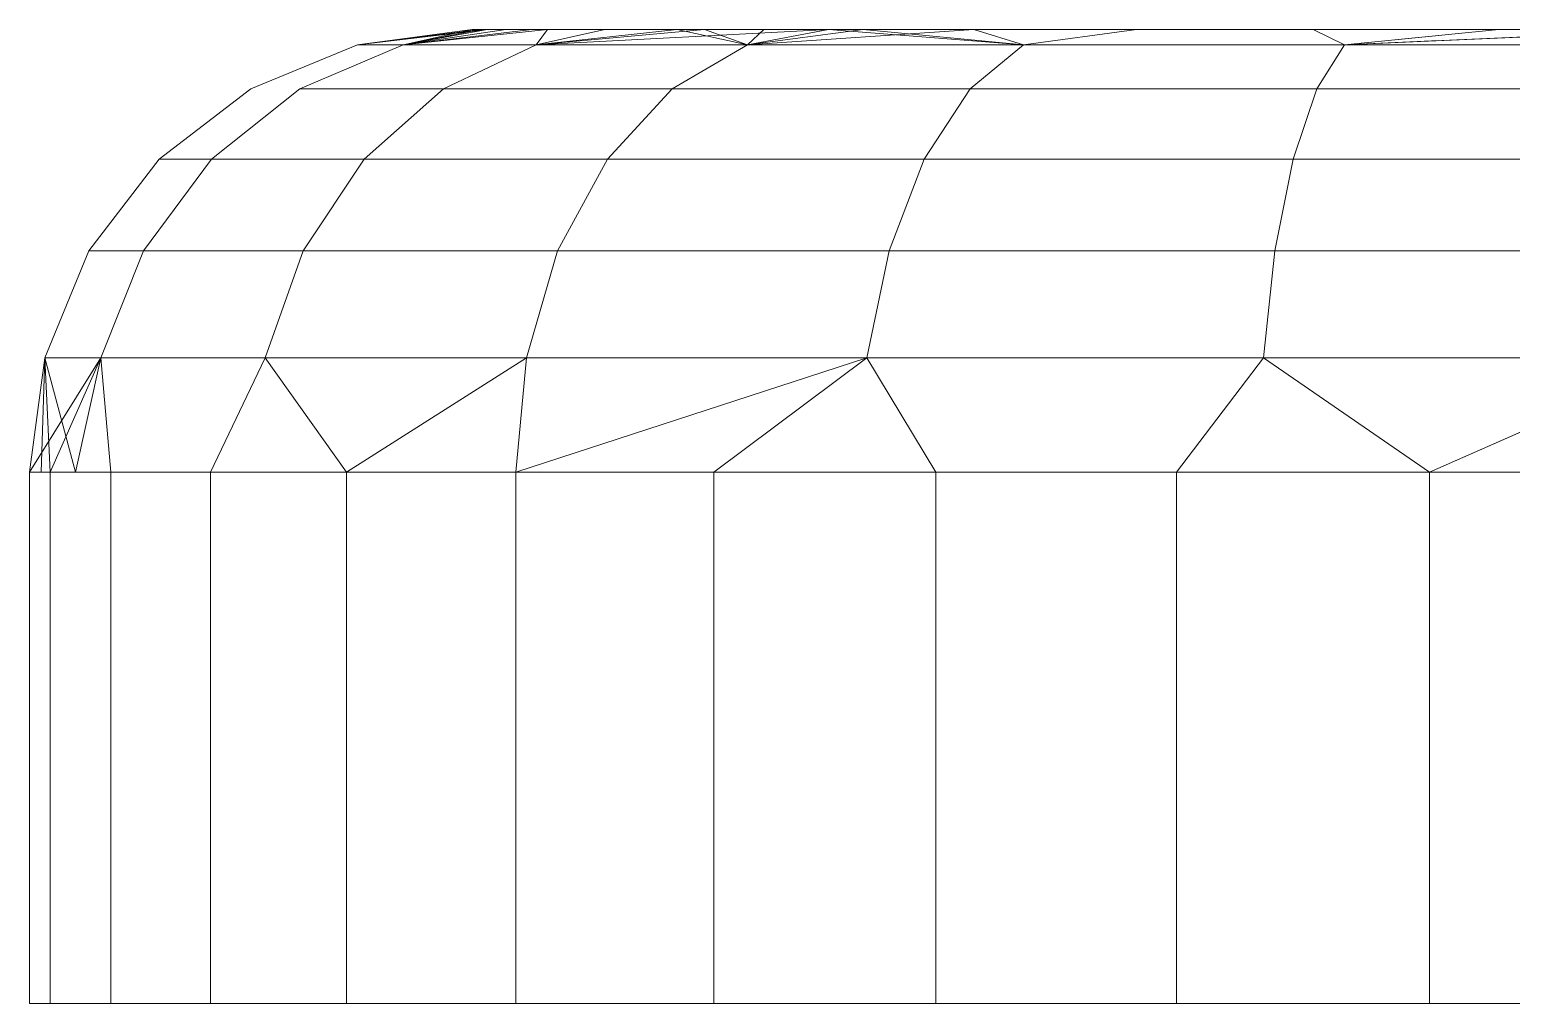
# Model space of a CAD drawing. Header units: centimetres. Extents: x -13467 to 3766, y -437 to 1921.
# Drawn here: x -8553.564 to -8550.216, y 94.029 to 96.229 of the extents above; entities that cross this region are included whole.
import ezdxf

# ---------------------------------------------------------------- set-up
doc = ezdxf.new("R2010")
doc.units = ezdxf.units.CM
doc.layers.add('M-EQPM', color=7, linetype='Continuous', lineweight=9)

# ---------------------------------------------------------------- blocks, each defined once
blk = doc.blocks.new('EQ-02-004 - EQ-02-004_dwg_Agrupar_893-V76-Sección 1-1')
at = {"layer": 'M-EQPM', "color": 136, "true_color": 0x007f7f}
for p, q in [((-8552.8232, 96.1953), (-8552.5644, 96.2294)), ((-8552.8232, 96.1953), (-8552.5305, 96.2294)), ((-8552.7207, 96.1953), (-8552.4298, 96.2294)), ((-8552.7207, 96.1953), (-8552.5644, 96.2294)), ((-8552.7207, 96.1953), (-8552.5305, 96.2294)), ((-8552.7207, 96.1953), (-8552.5305, 96.2294)), ((-8552.7207, 96.1953), (-8552.4298, 96.2294)), ((-8552.5305, 96.2294), (-8552.5644, 96.2294)), ((-8552.5644, 96.2294), (-8552.5305, 96.2294)), ((-8552.4298, 96.2294), (-8552.5305, 96.2294)), ((-8552.5305, 96.2294), (-8552.4298, 96.2294)), ((-8552.2647, 96.2294), (-8552.4298, 96.2294)), ((-8552.4298, 96.2294), (-8552.2647, 96.2294)), ((-8552.4201, 96.1953), (-8552.0392, 96.2294)), ((-8552.4201, 96.1953), (-8552.2647, 96.2294)), ((-8552.4201, 96.1953), (-8552.2647, 96.2294)), ((-8552.4201, 96.1953), (-8552.0392, 96.2294)), ((-8552.4201, 96.1953), (-8551.759, 96.2294)), ((-8552.0392, 96.2294), (-8552.2647, 96.2294)), ((-8552.2647, 96.2294), (-8552.0392, 96.2294)), ((-8551.759, 96.2294), (-8552.0392, 96.2294)), ((-8552.0392, 96.2294), (-8551.759, 96.2294)), ((-8551.942, 96.1953), (-8552.0392, 96.2294)), ((-8551.942, 96.1953), (-8551.759, 96.2294)), ((-8551.942, 96.1953), (-8551.759, 96.2294)), ((-8551.942, 96.1953), (-8551.4308, 96.2294)), ((-8551.4308, 96.2294), (-8551.759, 96.2294)), ((-8551.759, 96.2294), (-8551.4308, 96.2294)), ((-8551.3188, 96.1953), (-8551.759, 96.2294)), ((-8551.0629, 96.2294), (-8551.4308, 96.2294)), ((-8551.4308, 96.2294), (-8551.0629, 96.2294)), ((-8551.3188, 96.1953), (-8551.4308, 96.2294)), ((-8551.3188, 96.1953), (-8551.4308, 96.2294)), ((-8551.3188, 96.1953), (-8551.0629, 96.2294)), ((-8551.3188, 96.1953), (-8551.0629, 96.2294)), ((-8550.6642, 96.2294), (-8551.0629, 96.2294)), ((-8551.0629, 96.2294), (-8550.6642, 96.2294)), ((-8550.3802, 96.2294), (-8550.6642, 96.2294)), ((-8550.6642, 96.2294), (-8550.3802, 96.2294)), ((-8550.5931, 96.1953), (-8550.6642, 96.2294)), ((-8550.5931, 96.1953), (-8550.6642, 96.2294)), ((-8550.5931, 96.1953), (-8550.3802, 96.2161)), ((-8550.5931, 96.1953), (-8550.3802, 96.2161)), ((-8550.5931, 96.1953), (-8550.3802, 96.2161)), ((-8550.5931, 96.1953), (-8550.3802, 96.2161)), ((-8550.3802, 96.2161), (-8550.5931, 96.1953)), ((-8550.3802, 96.2161), (-8550.5931, 96.1953)), ((-8550.5931, 96.1953), (-8550.3802, 96.2046)), ((-8550.3802, 96.2046), (-8550.5931, 96.1953)), ((-8550.5931, 96.1953), (-8550.3802, 96.2046)), ((-8550.4416, 96.2294), (-8550.4494, 96.2294)), ((-8550.4494, 96.2294), (-8550.4416, 96.2294)), ((-8550.4183, 96.2294), (-8550.4416, 96.2294)), ((-8550.4183, 96.2294), (-8550.4416, 96.2294)), ((-8550.3802, 96.2294), (-8550.4183, 96.2294)), ((-8550.3802, 96.2294), (-8550.4183, 96.2294)), ((-8550.3802, 96.2294), (-8550.4183, 96.2294)), ((-8553.0644, 96.0954), (-8552.8232, 96.1953)), ((-8552.9537, 96.0954), (-8552.7207, 96.1953)), ((-8552.9537, 96.0954), (-8552.7207, 96.1953)), ((-8552.7207, 96.1953), (-8552.8232, 96.1953)), ((-8552.8232, 96.1953), (-8552.7207, 96.1953)), ((-8552.4201, 96.1953), (-8552.7207, 96.1953)), ((-8552.7207, 96.1953), (-8552.4201, 96.1953)), ((-8552.629, 96.0954), (-8552.4201, 96.1953)), ((-8552.629, 96.0954), (-8552.4201, 96.1953)), ((-8551.942, 96.1953), (-8552.4201, 96.1953)), ((-8552.4201, 96.1953), (-8551.942, 96.1953)), ((-8553.2715, 95.9365), (-8553.0644, 96.0954)), ((-8552.629, 96.0954), (-8552.9537, 96.0954)), ((-8552.9537, 96.0954), (-8552.629, 96.0954)), ((-8552.629, 96.0954), (-8552.9537, 96.0954)), ((-8553.4304, 95.7294), (-8553.2715, 95.9365)), ((-8553.1537, 95.9365), (-8553.2715, 95.9365)), ((-8553.2715, 95.9365), (-8553.1537, 95.9365)), ((-8553.5303, 95.4882), (-8553.4304, 95.7294)), ((-8553.3072, 95.7294), (-8553.4304, 95.7294)), ((-8553.4304, 95.7294), (-8553.3072, 95.7294)), ((-8553.5303, 95.4882), (-8553.5644, 95.2294)), ((-8553.5644, 95.2294), (-8553.4037, 95.4882)), ((-8553.5644, 95.2294), (-8553.4037, 95.4882)), ((-8553.4037, 95.4882), (-8553.5303, 95.4882)), ((-8553.5303, 95.4882), (-8553.5182, 95.2294)), ((-8553.5303, 95.4882), (-8553.4037, 95.4882)), ((-8553.4037, 95.4882), (-8553.5182, 95.2294)), ((-8553.4037, 95.4882), (-8553.5182, 95.2294)), ((-8553.5182, 95.2294), (-8553.4037, 95.4882)), ((-8553.4037, 95.4882), (-8553.5182, 95.2294)), ((-8553.5182, 95.2294), (-8553.4037, 95.4882)), ((-8553.4037, 95.4882), (-8553.5182, 95.2294))]:
    blk.add_line(p, q, dxfattribs=at)
at = {"layer": 'M-EQPM', "color": 136, "true_color": 0x007f7f, "flags": 128}
for points in [[(-8551.942, 96.1953), (-8552.0392, 96.2294), (-8551.942, 96.1953), (-8551.7589, 96.2294), (-8552.0392, 96.2294), (-8552.2647, 96.2294), (-8552.4298, 96.2294), (-8552.7207, 96.1953), (-8552.8232, 96.1953), (-8553.0644, 96.0954), (-8553.2715, 95.9365), (-8553.1537, 95.9365)], [(-8553.0644, 96.0954), (-8552.8232, 96.1953), (-8552.5305, 96.2294), (-8552.7207, 96.1953), (-8552.4201, 96.1953), (-8552.629, 96.0954)], [(-8551.3188, 96.1953), (-8551.7589, 96.2294), (-8551.4308, 96.2294), (-8551.7589, 96.2294), (-8552.0392, 96.2294), (-8552.2647, 96.2294), (-8552.4201, 96.1953), (-8552.0392, 96.2294), (-8552.4201, 96.1953), (-8552.7207, 96.1953), (-8552.9537, 96.0954)], [(-8552.9537, 96.0954), (-8552.7207, 96.1953), (-8552.4201, 96.1953), (-8552.2647, 96.2294), (-8552.4298, 96.2294), (-8552.5305, 96.2294), (-8552.7207, 96.1953), (-8552.4298, 96.2294), (-8552.5305, 96.2294), (-8552.5644, 96.2294), (-8552.7207, 96.1953), (-8552.5644, 96.2294), (-8552.8232, 96.1953), (-8552.7207, 96.1953), (-8552.9537, 96.0954), (-8552.629, 96.0954)], [(-8552.629, 96.0954), (-8552.9537, 96.0954), (-8552.7207, 96.1953), (-8552.8232, 96.1953), (-8552.7207, 96.1953), (-8552.5305, 96.2294), (-8552.5644, 96.2294), (-8552.5305, 96.2294), (-8552.5644, 96.2294), (-8552.8232, 96.1953), (-8552.5305, 96.2294)], [(-8552.5305, 96.2294), (-8552.4298, 96.2294), (-8552.7207, 96.1953), (-8552.4201, 96.1953), (-8552.629, 96.0954)], [(-8551.942, 96.1953), (-8552.4201, 96.1953), (-8552.2647, 96.2294), (-8552.4298, 96.2294), (-8552.2647, 96.2294)], [(-8552.2647, 96.2294), (-8552.0392, 96.2294), (-8552.4201, 96.1953), (-8551.942, 96.1953)], [(-8551.942, 96.1953), (-8551.7589, 96.2294), (-8552.4201, 96.1953), (-8551.7589, 96.2294), (-8552.0392, 96.2294), (-8551.7589, 96.2294), (-8551.4308, 96.2294), (-8551.0629, 96.2294), (-8551.3188, 96.1953), (-8551.4308, 96.2294), (-8551.3188, 96.1953)], [(-8551.942, 96.1953), (-8551.7589, 96.2294), (-8551.3188, 96.1953)], [(-8551.942, 96.1953), (-8551.4308, 96.2294), (-8551.942, 96.1953), (-8551.7589, 96.2294), (-8551.4308, 96.2294), (-8551.0629, 96.2294), (-8551.3188, 96.1953)], [(-8551.0629, 96.2294), (-8551.4308, 96.2294), (-8551.3188, 96.1953)], [(-8551.3188, 96.1953), (-8551.0629, 96.2294), (-8550.6642, 96.2294), (-8551.0629, 96.2294)], [(-8550.5931, 96.1953), (-8550.6642, 96.2294), (-8551.0629, 96.2294), (-8550.6642, 96.2294), (-8550.3802, 96.2294)], [(-8550.3802, 96.2294), (-8550.6642, 96.2294), (-8550.5931, 96.1953)], [(-8550.3802, 96.2294), (-8550.6642, 96.2294), (-8550.5931, 96.1953)], [(-8550.5931, 96.1953), (-8550.6642, 96.2294), (-8550.3802, 96.2294)], [(-8550.3802, 96.2294), (-8550.4183, 96.2294), (-8550.4416, 96.2294), (-8550.4494, 96.2294), (-8550.4416, 96.2294), (-8550.4183, 96.2294), (-8550.3802, 96.2294)], [(-8550.4494, 96.2294), (-8550.4416, 96.2294), (-8550.4183, 96.2294), (-8550.3802, 96.2294)], [(-8550.4494, 96.2294), (-8550.4416, 96.2294), (-8550.4183, 96.2294)], [(-8552.9537, 96.0954), (-8552.629, 96.0954), (-8552.4201, 96.1953), (-8551.942, 96.1953)], [(-8552.629, 96.0954), (-8552.4201, 96.1953), (-8551.942, 96.1953)], [(-8553.0644, 96.0954), (-8553.2715, 95.9365), (-8553.1537, 95.9365)], [(-8553.1537, 95.9365), (-8553.2715, 95.9365), (-8553.4304, 95.7294), (-8553.5303, 95.4882), (-8553.4037, 95.4882)], [(-8553.3072, 95.7294), (-8553.4304, 95.7294), (-8553.2715, 95.9365), (-8553.1537, 95.9365)], [(-8553.4037, 95.4882), (-8553.5303, 95.4882), (-8553.4304, 95.7294), (-8553.3072, 95.7294)], [(-8553.3072, 95.7294), (-8553.4304, 95.7294), (-8553.3072, 95.7294)], [(-8553.4037, 95.4882), (-8553.5644, 95.2294), (-8553.5303, 95.4882), (-8553.4037, 95.4882)], [(-8553.5182, 95.2294), (-8553.5303, 95.4882), (-8553.5644, 95.2294)], [(-8553.4037, 95.4882), (-8553.5303, 95.4882), (-8553.5182, 95.2294)]]:
    blk.add_lwpolyline(points, dxfattribs=at)
for points in [[(-8552.5305, 96.2294), (-8552.7207, 96.1953), (-8552.4298, 96.2294)], [(-8552.0392, 96.2294), (-8552.2647, 96.2294), (-8552.4201, 96.1953)], [(-8551.4308, 96.2294), (-8551.0629, 96.2294), (-8551.3188, 96.1953)]]:
    blk.add_lwpolyline(points, close=True, dxfattribs=at)
blk = doc.blocks.new('EQ-02-004 - EQ-02-004_dwg_Agrupar_788-V77-Sección 1-1')
at = {"layer": 'M-EQPM', "color": 136, "true_color": 0x007f7f}
for p, q in [((-8552.8232, 96.1953), (-8552.5644, 96.2294)), ((-8552.8232, 96.1953), (-8552.5305, 96.2294)), ((-8552.8232, 96.1953), (-8552.5453, 96.2294)), ((-8552.7207, 96.1953), (-8552.5305, 96.2294)), ((-8552.7207, 96.1953), (-8552.4298, 96.2294)), ((-8552.7207, 96.1953), (-8552.3944, 96.2294)), ((-8552.7207, 96.1953), (-8552.4884, 96.2294)), ((-8552.7207, 96.1953), (-8552.5453, 96.2294)), ((-8552.5305, 96.2294), (-8552.5644, 96.2294)), ((-8552.5644, 96.2294), (-8552.5453, 96.2294)), ((-8552.3944, 96.2294), (-8552.5453, 96.2294)), ((-8552.4884, 96.2294), (-8552.5453, 96.2294)), ((-8552.5305, 96.2294), (-8552.4298, 96.2294)), ((-8552.3944, 96.2294), (-8552.4884, 96.2294)), ((-8552.4298, 96.2294), (-8552.2647, 96.2294)), ((-8552.4201, 96.1953), (-8552.2647, 96.2294)), ((-8552.4201, 96.1953), (-8552.0392, 96.2294)), ((-8552.4201, 96.1953), (-8551.759, 96.2294)), ((-8552.4201, 96.1953), (-8552.1009, 96.2294)), ((-8552.4201, 96.1953), (-8552.2647, 96.2294)), ((-8552.4201, 96.1953), (-8552.3944, 96.2294)), ((-8552.2647, 96.2294), (-8552.3944, 96.2294)), ((-8552.2647, 96.2294), (-8552.0392, 96.2294)), ((-8552.1009, 96.2294), (-8552.2647, 96.2294)), ((-8551.6811, 96.2294), (-8552.1009, 96.2294)), ((-8551.9055, 96.2294), (-8552.1009, 96.2294)), ((-8551.942, 96.1953), (-8552.1009, 96.2294)), ((-8552.0392, 96.2294), (-8551.759, 96.2294)), ((-8551.942, 96.1953), (-8551.759, 96.2294)), ((-8551.942, 96.1953), (-8551.4308, 96.2294)), ((-8551.942, 96.1953), (-8551.6811, 96.2294)), ((-8551.942, 96.1953), (-8551.9055, 96.2294)), ((-8551.942, 96.1953), (-8551.9055, 96.2294)), ((-8551.6811, 96.2294), (-8551.9055, 96.2294)), ((-8551.759, 96.2294), (-8551.4308, 96.2294)), ((-8551.4308, 96.2294), (-8551.6811, 96.2294)), ((-8551.3188, 96.1953), (-8551.6811, 96.2294)), ((-8551.4308, 96.2294), (-8551.0629, 96.2294)), ((-8551.0629, 96.2294), (-8551.4308, 96.2294)), ((-8551.3188, 96.1953), (-8551.4308, 96.2294)), ((-8551.3188, 96.1953), (-8551.4308, 96.2294)), ((-8551.3188, 96.1953), (-8551.0629, 96.2294)), ((-8551.3188, 96.1953), (-8551.0629, 96.2294)), ((-8551.0629, 96.2294), (-8550.6642, 96.2294)), ((-8550.6642, 96.2294), (-8551.0629, 96.2294)), ((-8550.6642, 96.2294), (-8550.3802, 96.2294)), ((-8550.3802, 96.2294), (-8550.6642, 96.2294)), ((-8550.5931, 96.1953), (-8550.6642, 96.2294)), ((-8550.5931, 96.1953), (-8550.6642, 96.2294)), ((-8550.5931, 96.1953), (-8550.3802, 96.2161)), ((-8550.5931, 96.1953), (-8550.3802, 96.2161)), ((-8550.3802, 96.2161), (-8550.5931, 96.1953)), ((-8550.3802, 96.2161), (-8550.5931, 96.1953)), ((-8550.3802, 96.2161), (-8550.5931, 96.1953)), ((-8550.3802, 96.2161), (-8550.5931, 96.1953)), ((-8550.5931, 96.1953), (-8550.3802, 96.2046)), ((-8550.3802, 96.2046), (-8550.5931, 96.1953)), ((-8550.5931, 96.1953), (-8550.3802, 96.2046)), ((-8550.4416, 96.2294), (-8550.4494, 96.2294)), ((-8550.4494, 96.2294), (-8550.4416, 96.2294)), ((-8550.4183, 96.2294), (-8550.4416, 96.2294)), ((-8550.4183, 96.2294), (-8550.4416, 96.2294)), ((-8550.3802, 96.2294), (-8550.4183, 96.2294)), ((-8550.3802, 96.2294), (-8550.4183, 96.2294)), ((-8550.4183, 96.2294), (-8550.3802, 96.2294)), ((-8553.0644, 96.0954), (-8552.8232, 96.1953)), ((-8552.9537, 96.0954), (-8552.7207, 96.1953)), ((-8552.9537, 96.0954), (-8552.7207, 96.1953)), ((-8552.8232, 96.1953), (-8552.7207, 96.1953)), ((-8552.8232, 96.1953), (-8552.7207, 96.1953)), ((-8552.7207, 96.1953), (-8552.4201, 96.1953)), ((-8552.4201, 96.1953), (-8552.7207, 96.1953)), ((-8552.629, 96.0954), (-8552.4201, 96.1953)), ((-8552.629, 96.0954), (-8552.4201, 96.1953)), ((-8552.4201, 96.1953), (-8551.942, 96.1953)), ((-8551.942, 96.1953), (-8552.4201, 96.1953)), ((-8553.2715, 95.9365), (-8553.0644, 96.0954)), ((-8552.9537, 96.0954), (-8552.629, 96.0954)), ((-8552.629, 96.0954), (-8552.9537, 96.0954)), ((-8552.9537, 96.0954), (-8552.629, 96.0954)), ((-8552.9537, 96.0954), (-8552.629, 96.0954)), ((-8553.4304, 95.7294), (-8553.2715, 95.9365)), ((-8553.2715, 95.9365), (-8553.1537, 95.9365)), ((-8553.2715, 95.9365), (-8553.1537, 95.9365)), ((-8553.5303, 95.4882), (-8553.4304, 95.7294)), ((-8553.4304, 95.7294), (-8553.3072, 95.7294)), ((-8553.4304, 95.7294), (-8553.3072, 95.7294)), ((-8553.5303, 95.4882), (-8553.5644, 95.2294)), ((-8553.4037, 95.4882), (-8553.5644, 95.2294)), ((-8553.4037, 95.4882), (-8553.5644, 95.2294)), ((-8553.5303, 95.4882), (-8553.5384, 95.2294)), ((-8553.4037, 95.4882), (-8553.5303, 95.4882)), ((-8553.5303, 95.4882), (-8553.4037, 95.4882)), ((-8553.5303, 95.4882), (-8553.4608, 95.2294)), ((-8553.4037, 95.4882), (-8553.5182, 95.2294)), ((-8553.4037, 95.4882), (-8553.5182, 95.2294)), ((-8553.5182, 95.2294), (-8553.4037, 95.4882)), ((-8553.4037, 95.4882), (-8553.4608, 95.2294)), ((-8553.4037, 95.4882), (-8553.4608, 95.2294))]:
    blk.add_line(p, q, dxfattribs=at)
at = {"layer": 'M-EQPM', "color": 136, "true_color": 0x007f7f, "flags": 128}
for points in [[(-8552.9537, 96.0954), (-8552.7207, 96.1953), (-8552.8232, 96.1953), (-8553.0644, 96.0954), (-8552.8232, 96.1953), (-8552.7207, 96.1953), (-8552.3944, 96.2294), (-8552.2647, 96.2294)], [(-8552.629, 96.0954), (-8552.9537, 96.0954), (-8552.7207, 96.1953), (-8552.8232, 96.1953), (-8552.5453, 96.2294), (-8552.8232, 96.1953), (-8552.5644, 96.2294), (-8552.5453, 96.2294), (-8552.5644, 96.2294), (-8552.5305, 96.2294), (-8552.4298, 96.2294), (-8552.7207, 96.1953), (-8552.5305, 96.2294), (-8552.5644, 96.2294), (-8552.8232, 96.1953), (-8552.5305, 96.2294), (-8552.8232, 96.1953), (-8552.7207, 96.1953)], [(-8551.942, 96.1953), (-8552.1009, 96.2294), (-8552.4201, 96.1953), (-8552.7207, 96.1953), (-8552.9537, 96.0954)], [(-8552.3944, 96.2294), (-8552.7207, 96.1953), (-8552.4884, 96.2294), (-8552.3944, 96.2294), (-8552.2647, 96.2294), (-8552.4201, 96.1953), (-8552.3944, 96.2294), (-8552.4201, 96.1953), (-8552.7207, 96.1953), (-8552.9537, 96.0954)], [(-8552.5453, 96.2294), (-8552.4884, 96.2294), (-8552.7207, 96.1953), (-8552.5453, 96.2294), (-8552.7207, 96.1953)], [(-8552.2647, 96.2294), (-8552.4298, 96.2294), (-8552.2647, 96.2294), (-8552.4201, 96.1953), (-8551.942, 96.1953)], [(-8552.0392, 96.2294), (-8551.7589, 96.2294), (-8552.4201, 96.1953), (-8551.7589, 96.2294), (-8551.942, 96.1953)], [(-8551.942, 96.1953), (-8552.4201, 96.1953), (-8552.0392, 96.2294)], [(-8552.2647, 96.2294), (-8552.0392, 96.2294), (-8552.4201, 96.1953), (-8552.2647, 96.2294), (-8552.0392, 96.2294), (-8551.7589, 96.2294), (-8551.4308, 96.2294), (-8551.0629, 96.2294), (-8551.3188, 96.1953), (-8551.4308, 96.2294), (-8551.7589, 96.2294), (-8551.942, 96.1953), (-8551.4308, 96.2294), (-8551.942, 96.1953)], [(-8552.1009, 96.2294), (-8552.4201, 96.1953), (-8552.2647, 96.2294), (-8552.1009, 96.2294), (-8552.2647, 96.2294)], [(-8551.9055, 96.2294), (-8551.6811, 96.2294), (-8551.942, 96.1953), (-8551.9055, 96.2294), (-8552.1009, 96.2294), (-8551.942, 96.1953)], [(-8551.3188, 96.1953), (-8551.6811, 96.2294), (-8551.942, 96.1953)], [(-8551.6811, 96.2294), (-8551.4308, 96.2294), (-8551.6811, 96.2294), (-8551.3188, 96.1953)], [(-8550.5931, 96.1953), (-8550.6642, 96.2294), (-8551.0629, 96.2294), (-8550.6642, 96.2294), (-8550.3802, 96.2294)], [(-8550.5931, 96.1953), (-8550.6642, 96.2294), (-8550.3802, 96.2294)], [(-8550.5931, 96.1953), (-8550.6642, 96.2294), (-8550.3802, 96.2294)], [(-8550.5931, 96.1953), (-8550.6642, 96.2294), (-8550.3802, 96.2294)], [(-8550.3802, 96.2294), (-8550.4183, 96.2294), (-8550.4416, 96.2294), (-8550.4494, 96.2294), (-8550.4416, 96.2294), (-8550.4183, 96.2294), (-8550.3802, 96.2294)], [(-8550.4183, 96.2294), (-8550.4416, 96.2294), (-8550.4494, 96.2294)], [(-8550.3802, 96.2294), (-8550.4183, 96.2294), (-8550.4416, 96.2294), (-8550.4494, 96.2294)], [(-8552.9537, 96.0954), (-8552.629, 96.0954), (-8552.4201, 96.1953), (-8551.942, 96.1953)], [(-8551.942, 96.1953), (-8552.4201, 96.1953), (-8552.629, 96.0954)], [(-8553.1537, 95.9365), (-8553.2715, 95.9365), (-8553.4304, 95.7294), (-8553.2715, 95.9365), (-8553.1537, 95.9365)], [(-8553.1537, 95.9365), (-8553.2715, 95.9365), (-8553.1537, 95.9365)], [(-8553.3072, 95.7294), (-8553.4304, 95.7294), (-8553.5303, 95.4882), (-8553.4304, 95.7294), (-8553.3072, 95.7294)], [(-8553.3072, 95.7294), (-8553.4304, 95.7294), (-8553.3072, 95.7294)], [(-8553.5644, 95.2294), (-8553.5303, 95.4882), (-8553.5384, 95.2294)], [(-8553.4037, 95.4882), (-8553.5303, 95.4882), (-8553.5644, 95.2294), (-8553.4037, 95.4882)], [(-8553.4608, 95.2294), (-8553.4037, 95.4882), (-8553.5303, 95.4882), (-8553.5384, 95.2294)], [(-8553.4037, 95.4882), (-8553.5303, 95.4882), (-8553.4037, 95.4882)]]:
    blk.add_lwpolyline(points, dxfattribs=at)
for points in [[(-8552.629, 96.0954), (-8552.4201, 96.1953), (-8552.7207, 96.1953), (-8552.4298, 96.2294), (-8552.5305, 96.2294), (-8552.7207, 96.1953), (-8552.4201, 96.1953)], [(-8551.3188, 96.1953), (-8551.4308, 96.2294), (-8551.0629, 96.2294)], [(-8551.3188, 96.1953), (-8551.4308, 96.2294), (-8551.0629, 96.2294), (-8550.6642, 96.2294), (-8551.0629, 96.2294)], [(-8551.4308, 96.2294), (-8551.0629, 96.2294), (-8551.3188, 96.1953)], [(-8553.0644, 96.0954), (-8553.2715, 95.9365)], [(-8553.4608, 95.2294), (-8553.5303, 95.4882)]]:
    blk.add_lwpolyline(points, close=True, dxfattribs=at)
blk = doc.blocks.new('EQ-02-004 - EQ-02-004_dwg_Agrupar_896-V78-Sección 1-1')
at = {"layer": 'M-EQPM', "color": 136, "true_color": 0x007f7f}
for p, q in [((-8552.8232, 96.1953), (-8552.5644, 96.2294)), ((-8552.8232, 96.1953), (-8552.5305, 96.2294)), ((-8552.7207, 96.1953), (-8552.4298, 96.2294)), ((-8552.7207, 96.1953), (-8552.5644, 96.2294)), ((-8552.7207, 96.1953), (-8552.5305, 96.2294)), ((-8552.7207, 96.1953), (-8552.5305, 96.2294)), ((-8552.7207, 96.1953), (-8552.4298, 96.2294)), ((-8552.5305, 96.2294), (-8552.5644, 96.2294)), ((-8552.5644, 96.2294), (-8552.5305, 96.2294)), ((-8552.4298, 96.2294), (-8552.5305, 96.2294)), ((-8552.5305, 96.2294), (-8552.4298, 96.2294)), ((-8552.2647, 96.2294), (-8552.4298, 96.2294)), ((-8552.4298, 96.2294), (-8552.2647, 96.2294)), ((-8552.4201, 96.1953), (-8552.0392, 96.2294)), ((-8552.4201, 96.1953), (-8552.2647, 96.2294)), ((-8552.4201, 96.1953), (-8552.2647, 96.2294)), ((-8552.4201, 96.1953), (-8552.0392, 96.2294)), ((-8552.4201, 96.1953), (-8551.759, 96.2294)), ((-8552.0392, 96.2294), (-8552.2647, 96.2294)), ((-8552.2647, 96.2294), (-8552.0392, 96.2294)), ((-8551.759, 96.2294), (-8552.0392, 96.2294)), ((-8552.0392, 96.2294), (-8551.759, 96.2294)), ((-8551.942, 96.1953), (-8552.0392, 96.2294)), ((-8551.942, 96.1953), (-8551.759, 96.2294)), ((-8551.942, 96.1953), (-8551.759, 96.2294)), ((-8551.942, 96.1953), (-8551.4308, 96.2294)), ((-8551.4308, 96.2294), (-8551.759, 96.2294)), ((-8551.759, 96.2294), (-8551.4308, 96.2294)), ((-8551.3188, 96.1953), (-8551.759, 96.2294)), ((-8551.0629, 96.2294), (-8551.4308, 96.2294)), ((-8551.4308, 96.2294), (-8551.0629, 96.2294)), ((-8551.3188, 96.1953), (-8551.4308, 96.2294)), ((-8551.3188, 96.1953), (-8551.4308, 96.2294)), ((-8551.3188, 96.1953), (-8551.0629, 96.2294)), ((-8551.3188, 96.1953), (-8551.0629, 96.2294)), ((-8550.6642, 96.2294), (-8551.0629, 96.2294)), ((-8551.0629, 96.2294), (-8550.6642, 96.2294)), ((-8550.3802, 96.2294), (-8550.6642, 96.2294)), ((-8550.6642, 96.2294), (-8550.2446, 96.2294)), ((-8550.5931, 96.1953), (-8550.6642, 96.2294)), ((-8550.5931, 96.1953), (-8550.6642, 96.2294)), ((-8550.5931, 96.1953), (-8550.2446, 96.2294)), ((-8550.5931, 96.1953), (-8549.8144, 96.2294)), ((-8550.5931, 96.1953), (-8550.3802, 96.2161)), ((-8550.5931, 96.1953), (-8550.3802, 96.2161)), ((-8550.5931, 96.1953), (-8550.3802, 96.2161)), ((-8550.4416, 96.2294), (-8550.4494, 96.2294)), ((-8550.4494, 96.2294), (-8550.4416, 96.2294)), ((-8550.4183, 96.2294), (-8550.4416, 96.2294)), ((-8550.4183, 96.2294), (-8550.4416, 96.2294)), ((-8550.3802, 96.2294), (-8550.4183, 96.2294)), ((-8550.3802, 96.2294), (-8550.4183, 96.2294)), ((-8550.3802, 96.2294), (-8550.4183, 96.2294)), ((-8550.3281, 96.2294), (-8550.3802, 96.2294)), ((-8550.2634, 96.2294), (-8550.3281, 96.2294)), ((-8550.1877, 96.2294), (-8550.2634, 96.2294)), ((-8550.2446, 96.2294), (-8549.8144, 96.2294)), ((-8553.0644, 96.0954), (-8552.8232, 96.1953)), ((-8552.9537, 96.0954), (-8552.7207, 96.1953)), ((-8552.9537, 96.0954), (-8552.7207, 96.1953)), ((-8552.7207, 96.1953), (-8552.8232, 96.1953)), ((-8552.8232, 96.1953), (-8552.7207, 96.1953)), ((-8552.4201, 96.1953), (-8552.7207, 96.1953)), ((-8552.7207, 96.1953), (-8552.4201, 96.1953)), ((-8552.629, 96.0954), (-8552.4201, 96.1953)), ((-8552.629, 96.0954), (-8552.4201, 96.1953)), ((-8551.942, 96.1953), (-8552.4201, 96.1953)), ((-8552.4201, 96.1953), (-8551.942, 96.1953)), ((-8552.1125, 96.0954), (-8551.942, 96.1953)), ((-8551.942, 96.1953), (-8551.3188, 96.1953)), ((-8551.4394, 96.0954), (-8551.3188, 96.1953)), ((-8551.3188, 96.1953), (-8550.5931, 96.1953)), ((-8550.6556, 96.0954), (-8550.5931, 96.1953)), ((-8550.5931, 96.1953), (-8549.8144, 96.1953)), ((-8550.5931, 96.1953), (-8549.8144, 96.1953)), ((-8553.2715, 95.9365), (-8553.0644, 96.0954)), ((-8553.1537, 95.9365), (-8552.9537, 96.0954)), ((-8552.629, 96.0954), (-8552.9537, 96.0954)), ((-8552.9537, 96.0954), (-8552.629, 96.0954)), ((-8552.629, 96.0954), (-8552.9537, 96.0954)), ((-8552.8083, 95.9365), (-8552.629, 96.0954)), ((-8552.629, 96.0954), (-8552.1125, 96.0954)), ((-8552.2589, 95.9365), (-8552.1125, 96.0954)), ((-8552.1125, 96.0954), (-8552.2589, 95.9365)), ((-8552.1125, 96.0954), (-8552.2589, 95.9365)), ((-8552.1125, 96.0954), (-8551.4394, 96.0954)), ((-8551.543, 95.9365), (-8551.4394, 96.0954)), ((-8551.543, 95.9365), (-8551.4394, 96.0954)), ((-8551.4394, 96.0954), (-8550.6556, 96.0954)), ((-8550.7092, 95.9365), (-8550.6556, 96.0954)), ((-8550.6556, 96.0954), (-8549.8144, 96.0954)), ((-8553.4304, 95.7294), (-8553.2715, 95.9365)), ((-8553.3072, 95.7294), (-8553.1537, 95.9365)), ((-8553.1537, 95.9365), (-8553.2715, 95.9365)), ((-8553.2715, 95.9365), (-8553.1537, 95.9365)), ((-8553.1537, 95.9365), (-8552.8083, 95.9365)), ((-8552.946, 95.7294), (-8552.8083, 95.9365)), ((-8552.946, 95.7294), (-8552.8083, 95.9365)), ((-8552.946, 95.7294), (-8552.8083, 95.9365)), ((-8552.8083, 95.9365), (-8552.2589, 95.9365)), ((-8552.3713, 95.7294), (-8552.2589, 95.9365)), ((-8552.2589, 95.9365), (-8552.3713, 95.7294)), ((-8552.3713, 95.7294), (-8552.2589, 95.9365)), ((-8552.2589, 95.9365), (-8551.543, 95.9365)), ((-8552.2589, 95.9365), (-8551.543, 95.9365)), ((-8552.2589, 95.9365), (-8551.543, 95.9365)), ((-8551.6224, 95.7294), (-8551.543, 95.9365)), ((-8551.543, 95.9365), (-8551.6224, 95.7294)), ((-8551.543, 95.9365), (-8551.6224, 95.7294)), ((-8551.543, 95.9365), (-8550.7092, 95.9365)), ((-8550.7503, 95.7294), (-8550.7092, 95.9365)), ((-8550.7092, 95.9365), (-8549.8144, 95.9365)), ((-8553.5303, 95.4882), (-8553.4304, 95.7294)), ((-8553.3072, 95.7294), (-8553.4304, 95.7294)), ((-8553.4304, 95.7294), (-8553.3072, 95.7294)), ((-8553.4037, 95.4882), (-8553.3072, 95.7294)), ((-8553.3072, 95.7294), (-8552.946, 95.7294)), ((-8552.946, 95.7294), (-8553.3072, 95.7294)), ((-8552.946, 95.7294), (-8553.0325, 95.4882)), ((-8553.0325, 95.4882), (-8552.946, 95.7294)), ((-8553.0325, 95.4882), (-8552.946, 95.7294)), ((-8552.946, 95.7294), (-8552.3713, 95.7294)), ((-8552.3713, 95.7294), (-8552.442, 95.4882)), ((-8552.3713, 95.7294), (-8551.6224, 95.7294)), ((-8552.3713, 95.7294), (-8551.6224, 95.7294)), ((-8551.6224, 95.7294), (-8552.3713, 95.7294)), ((-8551.6224, 95.7294), (-8551.6724, 95.4882)), ((-8551.6224, 95.7294), (-8551.6724, 95.4882)), ((-8551.6224, 95.7294), (-8550.7503, 95.7294)), ((-8550.7503, 95.7294), (-8550.7762, 95.4882)), ((-8550.7503, 95.7294), (-8549.8144, 95.7294)), ((-8553.5303, 95.4882), (-8553.5644, 95.2294)), ((-8553.5644, 95.2294), (-8553.4037, 95.4882)), ((-8553.4037, 95.4882), (-8553.5303, 95.4882)), ((-8553.5303, 95.4882), (-8553.5182, 95.2294)), ((-8553.5303, 95.4882), (-8553.4037, 95.4882)), ((-8553.4037, 95.4882), (-8553.5182, 95.2294)), ((-8553.4037, 95.4882), (-8553.5182, 95.2294)), ((-8553.5182, 95.2294), (-8553.4037, 95.4882)), ((-8553.4037, 95.4882), (-8553.5182, 95.2294)), ((-8553.3809, 95.2294), (-8553.4037, 95.4882)), ((-8553.4037, 95.4882), (-8553.0325, 95.4882)), ((-8553.4037, 95.4882), (-8553.3809, 95.2294)), ((-8553.0325, 95.4882), (-8553.1557, 95.2294)), ((-8553.1557, 95.2294), (-8553.0325, 95.4882)), ((-8553.0325, 95.4882), (-8552.442, 95.4882)), ((-8553.0325, 95.4882), (-8552.8482, 95.2294)), ((-8552.8482, 95.2294), (-8553.0325, 95.4882)), ((-8552.442, 95.4882), (-8552.8482, 95.2294)), ((-8552.442, 95.4882), (-8552.8482, 95.2294)), ((-8552.442, 95.4882), (-8552.4661, 95.2294)), ((-8552.4661, 95.2294), (-8551.6724, 95.4882)), ((-8552.4661, 95.2294), (-8552.442, 95.4882)), ((-8551.6724, 95.4882), (-8552.4661, 95.2294)), ((-8552.4661, 95.2294), (-8552.442, 95.4882)), ((-8552.442, 95.4882), (-8551.6724, 95.4882)), ((-8551.6724, 95.4882), (-8552.442, 95.4882)), ((-8552.442, 95.4882), (-8551.6724, 95.4882)), ((-8551.6724, 95.4882), (-8552.0186, 95.2294)), ((-8551.6724, 95.4882), (-8551.5169, 95.2294)), ((-8551.6724, 95.4882), (-8550.7762, 95.4882)), ((-8551.5169, 95.2294), (-8551.6724, 95.4882)), ((-8551.5169, 95.2294), (-8551.6724, 95.4882)), ((-8550.7762, 95.4882), (-8550.9732, 95.2294)), ((-8550.7762, 95.4882), (-8550.9732, 95.2294)), ((-8550.7762, 95.4882), (-8549.8144, 95.4882)), ((-8550.7762, 95.4882), (-8550.401, 95.2294)), ((-8550.401, 95.2294), (-8550.7762, 95.4882)), ((-8549.8144, 95.4882), (-8550.401, 95.2294)), ((-8553.5644, 95.2294), (-8553.5644, 94.0294)), ((-8553.5644, 95.2294), (-8553.5182, 95.2294)), ((-8553.3809, 95.2294), (-8553.5182, 95.2294)), ((-8553.5182, 95.2294), (-8553.5182, 94.0294)), ((-8553.3809, 95.2294), (-8553.1557, 95.2294)), ((-8553.3809, 95.2294), (-8553.3809, 94.0294)), ((-8553.3809, 95.2294), (-8553.1557, 95.2294)), ((-8553.1557, 95.2294), (-8553.3809, 95.2294)), ((-8553.3809, 95.2294), (-8553.3809, 94.0294)), ((-8553.1557, 95.2294), (-8552.8482, 95.2294)), ((-8553.1557, 95.2294), (-8553.1557, 94.0294)), ((-8553.1557, 94.0294), (-8553.1557, 95.2294)), ((-8552.4661, 95.2294), (-8552.8482, 95.2294)), ((-8552.8482, 95.2294), (-8552.8482, 94.0294)), ((-8552.4661, 95.2294), (-8552.8482, 95.2294)), ((-8552.8482, 95.2294), (-8552.4661, 95.2294)), ((-8552.8482, 95.2294), (-8552.8482, 94.0294)), ((-8552.4661, 95.2294), (-8552.0186, 95.2294)), ((-8552.4661, 95.2294), (-8552.4661, 94.0294)), ((-8552.4661, 94.0294), (-8552.4661, 95.2294)), ((-8552.0186, 95.2294), (-8551.5169, 95.2294)), ((-8552.0186, 95.2294), (-8552.0186, 94.0294)), ((-8551.5169, 95.2294), (-8550.9732, 95.2294)), ((-8551.5169, 95.2294), (-8551.5169, 94.0294)), ((-8550.9732, 95.2294), (-8551.5169, 95.2294)), ((-8550.9732, 95.2294), (-8550.401, 95.2294)), ((-8550.9732, 95.2294), (-8550.9732, 94.0294)), ((-8550.9732, 94.0294), (-8550.9732, 95.2294)), ((-8550.401, 95.2294), (-8549.8144, 95.2294)), ((-8550.401, 95.2294), (-8550.401, 94.0294)), ((-8549.8144, 95.2294), (-8550.401, 95.2294)), ((-8550.401, 95.2294), (-8549.8144, 95.2294)), ((-8553.5182, 94.0294), (-8553.5644, 94.0294)), ((-8553.5644, 94.0294), (-8553.5182, 94.0294)), ((-8553.3809, 94.0294), (-8553.5182, 94.0294)), ((-8553.1557, 94.0294), (-8553.3809, 94.0294)), ((-8553.3809, 94.0294), (-8553.1557, 94.0294)), ((-8553.3809, 94.0294), (-8553.1557, 94.0294)), ((-8552.8482, 94.0294), (-8553.1557, 94.0294)), ((-8552.4661, 94.0294), (-8552.8482, 94.0294)), ((-8552.8482, 94.0294), (-8552.4661, 94.0294)), ((-8552.8482, 94.0294), (-8552.4661, 94.0294)), ((-8552.0186, 94.0294), (-8552.4661, 94.0294)), ((-8552.4661, 94.0294), (-8552.0186, 94.0294)), ((-8551.5169, 94.0294), (-8552.0186, 94.0294)), ((-8550.9732, 94.0294), (-8551.5169, 94.0294)), ((-8550.401, 94.0294), (-8550.9732, 94.0294)), ((-8550.401, 94.0294), (-8549.8144, 94.0294)), ((-8550.401, 94.0294), (-8549.8144, 94.0294))]:
    blk.add_line(p, q, dxfattribs=at)
at = {"layer": 'M-EQPM', "color": 136, "true_color": 0x007f7f, "flags": 128}
for points in [[(-8551.942, 96.1953), (-8552.0392, 96.2294), (-8551.942, 96.1953), (-8551.7589, 96.2294), (-8552.0392, 96.2294), (-8552.2647, 96.2294), (-8552.4298, 96.2294), (-8552.7207, 96.1953), (-8552.8232, 96.1953), (-8553.0644, 96.0954), (-8553.2715, 95.9365), (-8553.1537, 95.9365), (-8553.3072, 95.7294), (-8552.946, 95.7294)], [(-8553.0644, 96.0954), (-8552.8232, 96.1953), (-8552.5305, 96.2294), (-8552.7207, 96.1953), (-8552.4201, 96.1953), (-8552.629, 96.0954), (-8552.1125, 96.0954)], [(-8551.3188, 96.1953), (-8551.7589, 96.2294), (-8551.4308, 96.2294), (-8551.7589, 96.2294), (-8552.0392, 96.2294), (-8552.2647, 96.2294), (-8552.4201, 96.1953), (-8552.0392, 96.2294), (-8552.4201, 96.1953), (-8552.7207, 96.1953), (-8552.9537, 96.0954)], [(-8552.9537, 96.0954), (-8552.7207, 96.1953), (-8552.4201, 96.1953), (-8552.2647, 96.2294), (-8552.4298, 96.2294), (-8552.5305, 96.2294), (-8552.7207, 96.1953), (-8552.4298, 96.2294), (-8552.5305, 96.2294), (-8552.5644, 96.2294), (-8552.7207, 96.1953), (-8552.5644, 96.2294), (-8552.8232, 96.1953), (-8552.7207, 96.1953), (-8552.9537, 96.0954), (-8552.629, 96.0954), (-8552.8083, 95.9365), (-8552.2589, 95.9365)], [(-8552.2589, 95.9365), (-8552.8083, 95.9365), (-8552.629, 96.0954), (-8552.9537, 96.0954), (-8552.7207, 96.1953), (-8552.8232, 96.1953), (-8552.7207, 96.1953), (-8552.5305, 96.2294), (-8552.5644, 96.2294), (-8552.5305, 96.2294), (-8552.5644, 96.2294), (-8552.8232, 96.1953), (-8552.5305, 96.2294)], [(-8552.5305, 96.2294), (-8552.4298, 96.2294), (-8552.7207, 96.1953), (-8552.4201, 96.1953), (-8552.629, 96.0954), (-8552.1125, 96.0954)], [(-8551.942, 96.1953), (-8552.4201, 96.1953), (-8552.2647, 96.2294), (-8552.4298, 96.2294), (-8552.2647, 96.2294)], [(-8552.2647, 96.2294), (-8552.0392, 96.2294), (-8552.4201, 96.1953), (-8551.942, 96.1953)], [(-8551.3188, 96.1953), (-8551.942, 96.1953), (-8551.7589, 96.2294), (-8552.4201, 96.1953), (-8551.7589, 96.2294), (-8552.0392, 96.2294), (-8551.7589, 96.2294), (-8551.4308, 96.2294), (-8551.0629, 96.2294), (-8551.3188, 96.1953), (-8551.4308, 96.2294), (-8551.3188, 96.1953), (-8550.5931, 96.1953), (-8550.6556, 96.0954)], [(-8551.942, 96.1953), (-8551.7589, 96.2294), (-8551.3188, 96.1953)], [(-8551.3188, 96.1953), (-8551.942, 96.1953), (-8551.4308, 96.2294), (-8551.942, 96.1953), (-8551.7589, 96.2294), (-8551.4308, 96.2294), (-8551.0629, 96.2294), (-8551.3188, 96.1953), (-8550.5931, 96.1953), (-8550.6556, 96.0954)], [(-8551.0629, 96.2294), (-8551.4308, 96.2294), (-8551.3188, 96.1953)], [(-8551.3188, 96.1953), (-8551.0629, 96.2294), (-8550.6642, 96.2294), (-8551.0629, 96.2294)], [(-8550.5931, 96.1953), (-8550.6642, 96.2294), (-8551.0629, 96.2294), (-8550.6642, 96.2294), (-8550.2446, 96.2294), (-8550.5931, 96.1953)], [(-8550.3802, 96.2294), (-8550.6642, 96.2294), (-8550.5931, 96.1953)], [(-8550.3802, 96.2294), (-8550.6642, 96.2294), (-8550.5931, 96.1953)], [(-8550.5931, 96.1953), (-8550.6642, 96.2294), (-8550.2446, 96.2294), (-8549.8144, 96.2294), (-8549.3842, 96.2294), (-8548.9646, 96.2294), (-8549.0357, 96.1953), (-8549.3842, 96.2294), (-8549.8144, 96.2294), (-8549.8144, 96.1953)], [(-8549.8144, 96.0954), (-8549.8144, 96.1953), (-8549.8144, 96.2294), (-8550.5931, 96.1953)], [(-8550.5931, 96.1953), (-8549.8144, 96.2294), (-8550.2446, 96.2294), (-8550.5931, 96.1953)], [(-8550.3802, 96.2294), (-8550.4183, 96.2294), (-8550.4416, 96.2294), (-8550.4494, 96.2294), (-8550.4416, 96.2294), (-8550.4183, 96.2294), (-8550.3802, 96.2294), (-8550.3281, 96.2294), (-8550.2634, 96.2294), (-8550.1876, 96.2294)], [(-8550.4494, 96.2294), (-8550.4416, 96.2294), (-8550.4183, 96.2294), (-8550.3802, 96.2294)], [(-8550.4494, 96.2294), (-8550.4416, 96.2294), (-8550.4183, 96.2294)], [(-8550.2634, 96.2294), (-8550.3281, 96.2294), (-8550.3802, 96.2294)], [(-8550.2634, 96.2294), (-8550.1876, 96.2294), (-8550.1027, 96.2294), (-8550.0106, 96.2294)], [(-8552.9537, 96.0954), (-8552.629, 96.0954), (-8552.4201, 96.1953), (-8551.942, 96.1953)], [(-8552.629, 96.0954), (-8552.4201, 96.1953), (-8551.942, 96.1953)], [(-8551.4394, 96.0954), (-8552.1125, 96.0954), (-8551.942, 96.1953)], [(-8551.942, 96.1953), (-8552.1125, 96.0954), (-8551.4394, 96.0954)], [(-8551.543, 95.9365), (-8551.4394, 96.0954), (-8551.3188, 96.1953)], [(-8550.7092, 95.9365), (-8550.6556, 96.0954), (-8551.4394, 96.0954), (-8551.3188, 96.1953)], [(-8549.8144, 96.0954), (-8549.8144, 96.1953), (-8550.5931, 96.1953)], [(-8553.0644, 96.0954), (-8553.2715, 95.9365), (-8553.1537, 95.9365), (-8553.3072, 95.7294), (-8553.4037, 95.4882), (-8553.0325, 95.4882)], [(-8552.8083, 95.9365), (-8553.1537, 95.9365), (-8552.9537, 96.0954)], [(-8552.8083, 95.9365), (-8553.1537, 95.9365), (-8552.9537, 96.0954)], [(-8551.4394, 96.0954), (-8550.6556, 96.0954), (-8550.7092, 95.9365)], [(-8550.6556, 96.0954), (-8549.8144, 96.0954), (-8549.8144, 95.9365)], [(-8550.6556, 96.0954), (-8549.8144, 96.0954), (-8549.8144, 95.9365)], [(-8553.1537, 95.9365), (-8553.2715, 95.9365), (-8553.4304, 95.7294), (-8553.5303, 95.4882), (-8553.4037, 95.4882), (-8553.3072, 95.7294)], [(-8553.3072, 95.7294), (-8553.4304, 95.7294), (-8553.2715, 95.9365), (-8553.1537, 95.9365)], [(-8550.7503, 95.7294), (-8550.7092, 95.9365), (-8551.543, 95.9365)], [(-8550.7503, 95.7294), (-8550.7092, 95.9365), (-8551.543, 95.9365)], [(-8550.7092, 95.9365), (-8549.8144, 95.9365), (-8549.8144, 95.7294)], [(-8549.8144, 95.7294), (-8549.8144, 95.9365), (-8550.7092, 95.9365)], [(-8553.4037, 95.4882), (-8553.5303, 95.4882), (-8553.4304, 95.7294), (-8553.3072, 95.7294)], [(-8553.3072, 95.7294), (-8553.4304, 95.7294), (-8553.3072, 95.7294)], [(-8552.946, 95.7294), (-8552.3713, 95.7294), (-8552.442, 95.4882), (-8553.0325, 95.4882)], [(-8552.442, 95.4882), (-8552.3713, 95.7294), (-8552.946, 95.7294)], [(-8551.6724, 95.4882), (-8550.7762, 95.4882), (-8549.8144, 95.4882), (-8549.8144, 95.7294), (-8550.7503, 95.7294)], [(-8551.6224, 95.7294), (-8550.7503, 95.7294), (-8550.7762, 95.4882)], [(-8549.8144, 95.4882), (-8549.8144, 95.7294), (-8550.7503, 95.7294)], [(-8553.5182, 94.0294), (-8553.5644, 94.0294), (-8553.5644, 95.2294), (-8553.5182, 95.2294), (-8553.4037, 95.4882)], [(-8553.3809, 95.2294), (-8553.5182, 95.2294), (-8553.5182, 94.0294), (-8553.3809, 94.0294), (-8553.3809, 95.2294), (-8553.5182, 95.2294), (-8553.5644, 95.2294), (-8553.4037, 95.4882)], [(-8553.4037, 95.4882), (-8553.5644, 95.2294), (-8553.5303, 95.4882), (-8553.4037, 95.4882)], [(-8553.5182, 95.2294), (-8553.5303, 95.4882), (-8553.5644, 95.2294)], [(-8553.4037, 95.4882), (-8553.5303, 95.4882), (-8553.5182, 95.2294)], [(-8553.4037, 95.4882), (-8553.5182, 95.2294), (-8553.5182, 94.0294), (-8553.3809, 94.0294)], [(-8553.0325, 95.4882), (-8553.4037, 95.4882), (-8553.3809, 95.2294)], [(-8553.0325, 95.4882), (-8553.1557, 95.2294), (-8552.8482, 95.2294), (-8552.8482, 94.0294)], [(-8552.8482, 95.2294), (-8552.442, 95.4882), (-8553.0325, 95.4882), (-8552.8482, 95.2294)], [(-8552.0186, 95.2294), (-8552.4661, 95.2294), (-8551.6724, 95.4882)], [(-8551.6724, 95.4882), (-8552.0186, 95.2294), (-8552.0186, 94.0294), (-8551.5169, 94.0294)], [(-8551.6724, 95.4882), (-8552.0186, 95.2294), (-8551.5169, 95.2294)], [(-8550.7762, 95.4882), (-8550.9732, 95.2294), (-8550.401, 95.2294), (-8550.401, 94.0294)], [(-8550.401, 95.2294), (-8549.8144, 95.4882), (-8550.7762, 95.4882), (-8550.401, 95.2294), (-8550.401, 94.0294)], [(-8549.8144, 95.2294), (-8549.8144, 95.4882), (-8550.401, 95.2294)], [(-8553.5644, 95.2294), (-8553.5644, 94.0294), (-8553.5182, 94.0294)], [(-8553.1557, 94.0294), (-8552.8482, 94.0294), (-8553.1557, 94.0294), (-8553.1557, 95.2294), (-8552.8482, 95.2294)], [(-8552.0186, 94.0294), (-8552.4661, 94.0294), (-8552.4661, 95.2294), (-8552.0186, 95.2294)], [(-8551.5169, 94.0294), (-8552.0186, 94.0294), (-8552.0186, 95.2294), (-8551.5169, 95.2294)], [(-8550.9732, 95.2294), (-8551.5169, 95.2294), (-8551.5169, 94.0294), (-8550.9732, 94.0294)], [(-8551.5169, 95.2294), (-8551.5169, 94.0294), (-8550.9732, 94.0294)], [(-8550.9732, 94.0294), (-8550.401, 94.0294), (-8550.9732, 94.0294), (-8550.9732, 95.2294), (-8550.401, 95.2294)], [(-8550.401, 94.0294), (-8549.8144, 94.0294), (-8549.8144, 95.2294)]]:
    blk.add_lwpolyline(points, dxfattribs=at)
for points in [[(-8552.5305, 96.2294), (-8552.7207, 96.1953), (-8552.4298, 96.2294)], [(-8552.0392, 96.2294), (-8552.2647, 96.2294), (-8552.4201, 96.1953)], [(-8551.4308, 96.2294), (-8551.0629, 96.2294), (-8551.3188, 96.1953)], [(-8551.6224, 95.7294), (-8550.7503, 95.7294), (-8550.7762, 95.4882), (-8551.6724, 95.4882)]]:
    blk.add_lwpolyline(points, close=True, dxfattribs=at)
blk = doc.blocks.new('EQ-02-004 - EQ-02-004_dwg_Agrupar_791-V79-Sección 1-1')
at = {"layer": 'M-EQPM', "color": 136, "true_color": 0x007f7f}
for p, q in [((-8552.8232, 96.1953), (-8552.5644, 96.2294)), ((-8552.8232, 96.1953), (-8552.5305, 96.2294)), ((-8552.8232, 96.1953), (-8552.5453, 96.2294)), ((-8552.7207, 96.1953), (-8552.5305, 96.2294)), ((-8552.7207, 96.1953), (-8552.4298, 96.2294)), ((-8552.7207, 96.1953), (-8552.3944, 96.2294)), ((-8552.7207, 96.1953), (-8552.4884, 96.2294)), ((-8552.7207, 96.1953), (-8552.5453, 96.2294)), ((-8552.5305, 96.2294), (-8552.5644, 96.2294)), ((-8552.5644, 96.2294), (-8552.5453, 96.2294)), ((-8552.3944, 96.2294), (-8552.5453, 96.2294)), ((-8552.4884, 96.2294), (-8552.5453, 96.2294)), ((-8552.5305, 96.2294), (-8552.4298, 96.2294)), ((-8552.3944, 96.2294), (-8552.4884, 96.2294)), ((-8552.4298, 96.2294), (-8552.2647, 96.2294)), ((-8552.4201, 96.1953), (-8552.2647, 96.2294)), ((-8552.4201, 96.1953), (-8552.0392, 96.2294)), ((-8552.4201, 96.1953), (-8551.759, 96.2294)), ((-8552.4201, 96.1953), (-8552.1009, 96.2294)), ((-8552.4201, 96.1953), (-8552.2647, 96.2294)), ((-8552.4201, 96.1953), (-8552.3944, 96.2294)), ((-8552.2647, 96.2294), (-8552.3944, 96.2294)), ((-8552.2647, 96.2294), (-8552.0392, 96.2294)), ((-8552.1009, 96.2294), (-8552.2647, 96.2294)), ((-8551.6811, 96.2294), (-8552.1009, 96.2294)), ((-8551.9055, 96.2294), (-8552.1009, 96.2294)), ((-8551.942, 96.1953), (-8552.1009, 96.2294)), ((-8552.0392, 96.2294), (-8551.759, 96.2294)), ((-8551.942, 96.1953), (-8551.759, 96.2294)), ((-8551.942, 96.1953), (-8551.4308, 96.2294)), ((-8551.942, 96.1953), (-8551.6811, 96.2294)), ((-8551.942, 96.1953), (-8551.9055, 96.2294)), ((-8551.942, 96.1953), (-8551.9055, 96.2294)), ((-8551.6811, 96.2294), (-8551.9055, 96.2294)), ((-8551.759, 96.2294), (-8551.4308, 96.2294)), ((-8551.4308, 96.2294), (-8551.6811, 96.2294)), ((-8551.3188, 96.1953), (-8551.6811, 96.2294)), ((-8551.4308, 96.2294), (-8551.0629, 96.2294)), ((-8551.0629, 96.2294), (-8551.4308, 96.2294)), ((-8551.3188, 96.1953), (-8551.4308, 96.2294)), ((-8551.3188, 96.1953), (-8551.4308, 96.2294)), ((-8551.3188, 96.1953), (-8551.0629, 96.2294)), ((-8551.3188, 96.1953), (-8551.0629, 96.2294)), ((-8551.0629, 96.2294), (-8550.6642, 96.2294)), ((-8550.6642, 96.2294), (-8551.0629, 96.2294)), ((-8550.6642, 96.2294), (-8550.3802, 96.2294)), ((-8550.3802, 96.2294), (-8550.6642, 96.2294)), ((-8550.5931, 96.1953), (-8550.6642, 96.2294)), ((-8550.5931, 96.1953), (-8550.6642, 96.2294)), ((-8550.5931, 96.1953), (-8550.3802, 96.2161)), ((-8550.5931, 96.1953), (-8550.3802, 96.2161)), ((-8550.3802, 96.2161), (-8550.5931, 96.1953)), ((-8550.3802, 96.2161), (-8550.5931, 96.1953)), ((-8550.3802, 96.2161), (-8550.5931, 96.1953)), ((-8550.3802, 96.2161), (-8550.5931, 96.1953)), ((-8550.5931, 96.1953), (-8550.3802, 96.2046)), ((-8550.3802, 96.2046), (-8550.5931, 96.1953)), ((-8550.5931, 96.1953), (-8550.3802, 96.2046)), ((-8550.4416, 96.2294), (-8550.4494, 96.2294)), ((-8550.4494, 96.2294), (-8550.4416, 96.2294)), ((-8550.4183, 96.2294), (-8550.4416, 96.2294)), ((-8550.4183, 96.2294), (-8550.4416, 96.2294)), ((-8550.3802, 96.2294), (-8550.4183, 96.2294)), ((-8550.3802, 96.2294), (-8550.4183, 96.2294)), ((-8550.4183, 96.2294), (-8550.3802, 96.2294)), ((-8553.0644, 96.0954), (-8552.8232, 96.1953)), ((-8552.9537, 96.0954), (-8552.7207, 96.1953)), ((-8552.9537, 96.0954), (-8552.7207, 96.1953)), ((-8552.8232, 96.1953), (-8552.7207, 96.1953)), ((-8552.8232, 96.1953), (-8552.7207, 96.1953)), ((-8552.7207, 96.1953), (-8552.4201, 96.1953)), ((-8552.4201, 96.1953), (-8552.7207, 96.1953)), ((-8552.629, 96.0954), (-8552.4201, 96.1953)), ((-8552.629, 96.0954), (-8552.4201, 96.1953)), ((-8552.4201, 96.1953), (-8551.942, 96.1953)), ((-8551.942, 96.1953), (-8552.4201, 96.1953)), ((-8553.2715, 95.9365), (-8553.0644, 96.0954)), ((-8552.9537, 96.0954), (-8552.629, 96.0954)), ((-8552.629, 96.0954), (-8552.9537, 96.0954)), ((-8552.9537, 96.0954), (-8552.629, 96.0954)), ((-8552.9537, 96.0954), (-8552.629, 96.0954)), ((-8553.4304, 95.7294), (-8553.2715, 95.9365)), ((-8553.2715, 95.9365), (-8553.1537, 95.9365)), ((-8553.2715, 95.9365), (-8553.1537, 95.9365)), ((-8553.5303, 95.4882), (-8553.4304, 95.7294)), ((-8553.4304, 95.7294), (-8553.3072, 95.7294)), ((-8553.4304, 95.7294), (-8553.3072, 95.7294)), ((-8553.5303, 95.4882), (-8553.5644, 95.2294)), ((-8553.4037, 95.4882), (-8553.5644, 95.2294)), ((-8553.4037, 95.4882), (-8553.5644, 95.2294)), ((-8553.5303, 95.4882), (-8553.5384, 95.2294)), ((-8553.4037, 95.4882), (-8553.5303, 95.4882)), ((-8553.5303, 95.4882), (-8553.4037, 95.4882)), ((-8553.5303, 95.4882), (-8553.4608, 95.2294)), ((-8553.4037, 95.4882), (-8553.5182, 95.2294)), ((-8553.4037, 95.4882), (-8553.5182, 95.2294)), ((-8553.5182, 95.2294), (-8553.4037, 95.4882)), ((-8553.4037, 95.4882), (-8553.4608, 95.2294)), ((-8553.4037, 95.4882), (-8553.4608, 95.2294))]:
    blk.add_line(p, q, dxfattribs=at)
at = {"layer": 'M-EQPM', "color": 136, "true_color": 0x007f7f, "flags": 128}
for points in [[(-8552.9537, 96.0954), (-8552.7207, 96.1953), (-8552.8232, 96.1953), (-8553.0644, 96.0954), (-8552.8232, 96.1953), (-8552.7207, 96.1953), (-8552.3944, 96.2294), (-8552.2647, 96.2294)], [(-8552.629, 96.0954), (-8552.9537, 96.0954), (-8552.7207, 96.1953), (-8552.8232, 96.1953), (-8552.5453, 96.2294), (-8552.8232, 96.1953), (-8552.5644, 96.2294), (-8552.5453, 96.2294), (-8552.5644, 96.2294), (-8552.5305, 96.2294), (-8552.4298, 96.2294), (-8552.7207, 96.1953), (-8552.5305, 96.2294), (-8552.5644, 96.2294), (-8552.8232, 96.1953), (-8552.5305, 96.2294), (-8552.8232, 96.1953), (-8552.7207, 96.1953)], [(-8551.942, 96.1953), (-8552.1009, 96.2294), (-8552.4201, 96.1953), (-8552.7207, 96.1953), (-8552.9537, 96.0954)], [(-8552.3944, 96.2294), (-8552.7207, 96.1953), (-8552.4884, 96.2294), (-8552.3944, 96.2294), (-8552.2647, 96.2294), (-8552.4201, 96.1953), (-8552.3944, 96.2294), (-8552.4201, 96.1953), (-8552.7207, 96.1953), (-8552.9537, 96.0954)], [(-8552.5453, 96.2294), (-8552.4884, 96.2294), (-8552.7207, 96.1953), (-8552.5453, 96.2294), (-8552.7207, 96.1953)], [(-8552.2647, 96.2294), (-8552.4298, 96.2294), (-8552.2647, 96.2294), (-8552.4201, 96.1953), (-8551.942, 96.1953)], [(-8552.0392, 96.2294), (-8551.7589, 96.2294), (-8552.4201, 96.1953), (-8551.7589, 96.2294), (-8551.942, 96.1953)], [(-8551.942, 96.1953), (-8552.4201, 96.1953), (-8552.0392, 96.2294)], [(-8552.2647, 96.2294), (-8552.0392, 96.2294), (-8552.4201, 96.1953), (-8552.2647, 96.2294), (-8552.0392, 96.2294), (-8551.7589, 96.2294), (-8551.4308, 96.2294), (-8551.0629, 96.2294), (-8551.3188, 96.1953), (-8551.4308, 96.2294), (-8551.7589, 96.2294), (-8551.942, 96.1953), (-8551.4308, 96.2294), (-8551.942, 96.1953)], [(-8552.1009, 96.2294), (-8552.4201, 96.1953), (-8552.2647, 96.2294), (-8552.1009, 96.2294), (-8552.2647, 96.2294)], [(-8551.9055, 96.2294), (-8551.6811, 96.2294), (-8551.942, 96.1953), (-8551.9055, 96.2294), (-8552.1009, 96.2294), (-8551.942, 96.1953)], [(-8551.3188, 96.1953), (-8551.6811, 96.2294), (-8551.942, 96.1953)], [(-8551.6811, 96.2294), (-8551.4308, 96.2294), (-8551.6811, 96.2294), (-8551.3188, 96.1953)], [(-8550.5931, 96.1953), (-8550.6642, 96.2294), (-8551.0629, 96.2294), (-8550.6642, 96.2294), (-8550.3802, 96.2294)], [(-8550.5931, 96.1953), (-8550.6642, 96.2294), (-8550.3802, 96.2294)], [(-8550.5931, 96.1953), (-8550.6642, 96.2294), (-8550.3802, 96.2294)], [(-8550.5931, 96.1953), (-8550.6642, 96.2294), (-8550.3802, 96.2294)], [(-8550.3802, 96.2294), (-8550.4183, 96.2294), (-8550.4416, 96.2294), (-8550.4494, 96.2294), (-8550.4416, 96.2294), (-8550.4183, 96.2294), (-8550.3802, 96.2294)], [(-8550.4183, 96.2294), (-8550.4416, 96.2294), (-8550.4494, 96.2294)], [(-8550.3802, 96.2294), (-8550.4183, 96.2294), (-8550.4416, 96.2294), (-8550.4494, 96.2294)], [(-8552.9537, 96.0954), (-8552.629, 96.0954), (-8552.4201, 96.1953), (-8551.942, 96.1953)], [(-8551.942, 96.1953), (-8552.4201, 96.1953), (-8552.629, 96.0954)], [(-8553.1537, 95.9365), (-8553.2715, 95.9365), (-8553.4304, 95.7294), (-8553.2715, 95.9365), (-8553.1537, 95.9365)], [(-8553.1537, 95.9365), (-8553.2715, 95.9365), (-8553.1537, 95.9365)], [(-8553.3072, 95.7294), (-8553.4304, 95.7294), (-8553.5303, 95.4882), (-8553.4304, 95.7294), (-8553.3072, 95.7294)], [(-8553.3072, 95.7294), (-8553.4304, 95.7294), (-8553.3072, 95.7294)], [(-8553.5644, 95.2294), (-8553.5303, 95.4882), (-8553.5384, 95.2294)], [(-8553.4037, 95.4882), (-8553.5303, 95.4882), (-8553.5644, 95.2294), (-8553.4037, 95.4882)], [(-8553.4608, 95.2294), (-8553.4037, 95.4882), (-8553.5303, 95.4882), (-8553.5384, 95.2294)], [(-8553.4037, 95.4882), (-8553.5303, 95.4882), (-8553.4037, 95.4882)]]:
    blk.add_lwpolyline(points, dxfattribs=at)
for points in [[(-8552.629, 96.0954), (-8552.4201, 96.1953), (-8552.7207, 96.1953), (-8552.4298, 96.2294), (-8552.5305, 96.2294), (-8552.7207, 96.1953), (-8552.4201, 96.1953)], [(-8551.3188, 96.1953), (-8551.4308, 96.2294), (-8551.0629, 96.2294)], [(-8551.3188, 96.1953), (-8551.4308, 96.2294), (-8551.0629, 96.2294), (-8550.6642, 96.2294), (-8551.0629, 96.2294)], [(-8551.4308, 96.2294), (-8551.0629, 96.2294), (-8551.3188, 96.1953)], [(-8553.0644, 96.0954), (-8553.2715, 95.9365)], [(-8553.4608, 95.2294), (-8553.5303, 95.4882)]]:
    blk.add_lwpolyline(points, close=True, dxfattribs=at)
blk = doc.blocks.new('EQ-02-004 - EQ-02-004_dwg-1526208-Sección 1-1')
for name in ['EQ-02-004 - EQ-02-004_dwg_Agrupar_893-V76-Sección 1-1', 'EQ-02-004 - EQ-02-004_dwg_Agrupar_788-V77-Sección 1-1', 'EQ-02-004 - EQ-02-004_dwg_Agrupar_896-V78-Sección 1-1', 'EQ-02-004 - EQ-02-004_dwg_Agrupar_791-V79-Sección 1-1']:
    blk.add_blockref(name, (0, 0))
blk = doc.blocks.new('EQ-02-004 - EQ-02-004-1526283-Sección 1-1')
blk.add_blockref('EQ-02-004 - EQ-02-004_dwg-1526208-Sección 1-1', (0, 0))
blk = doc.blocks.new('PQ_RVR_MEP-01_ZZ_ZZ_MO_T_A_rvt-1-Sección 1-1')
at = {"layer": 'M-EQPM', "lineweight": 9}
blk.add_blockref('EQ-02-004 - EQ-02-004-1526283-Sección 1-1', (0, 0), dxfattribs=at)

msp = doc.modelspace()

# ---------------------------------------------------------------- block references
at = {"lineweight": 5}
msp.add_blockref('PQ_RVR_MEP-01_ZZ_ZZ_MO_T_A_rvt-1-Sección 1-1', (0, 0), dxfattribs=at)

doc.saveas('drawing.dxf')
